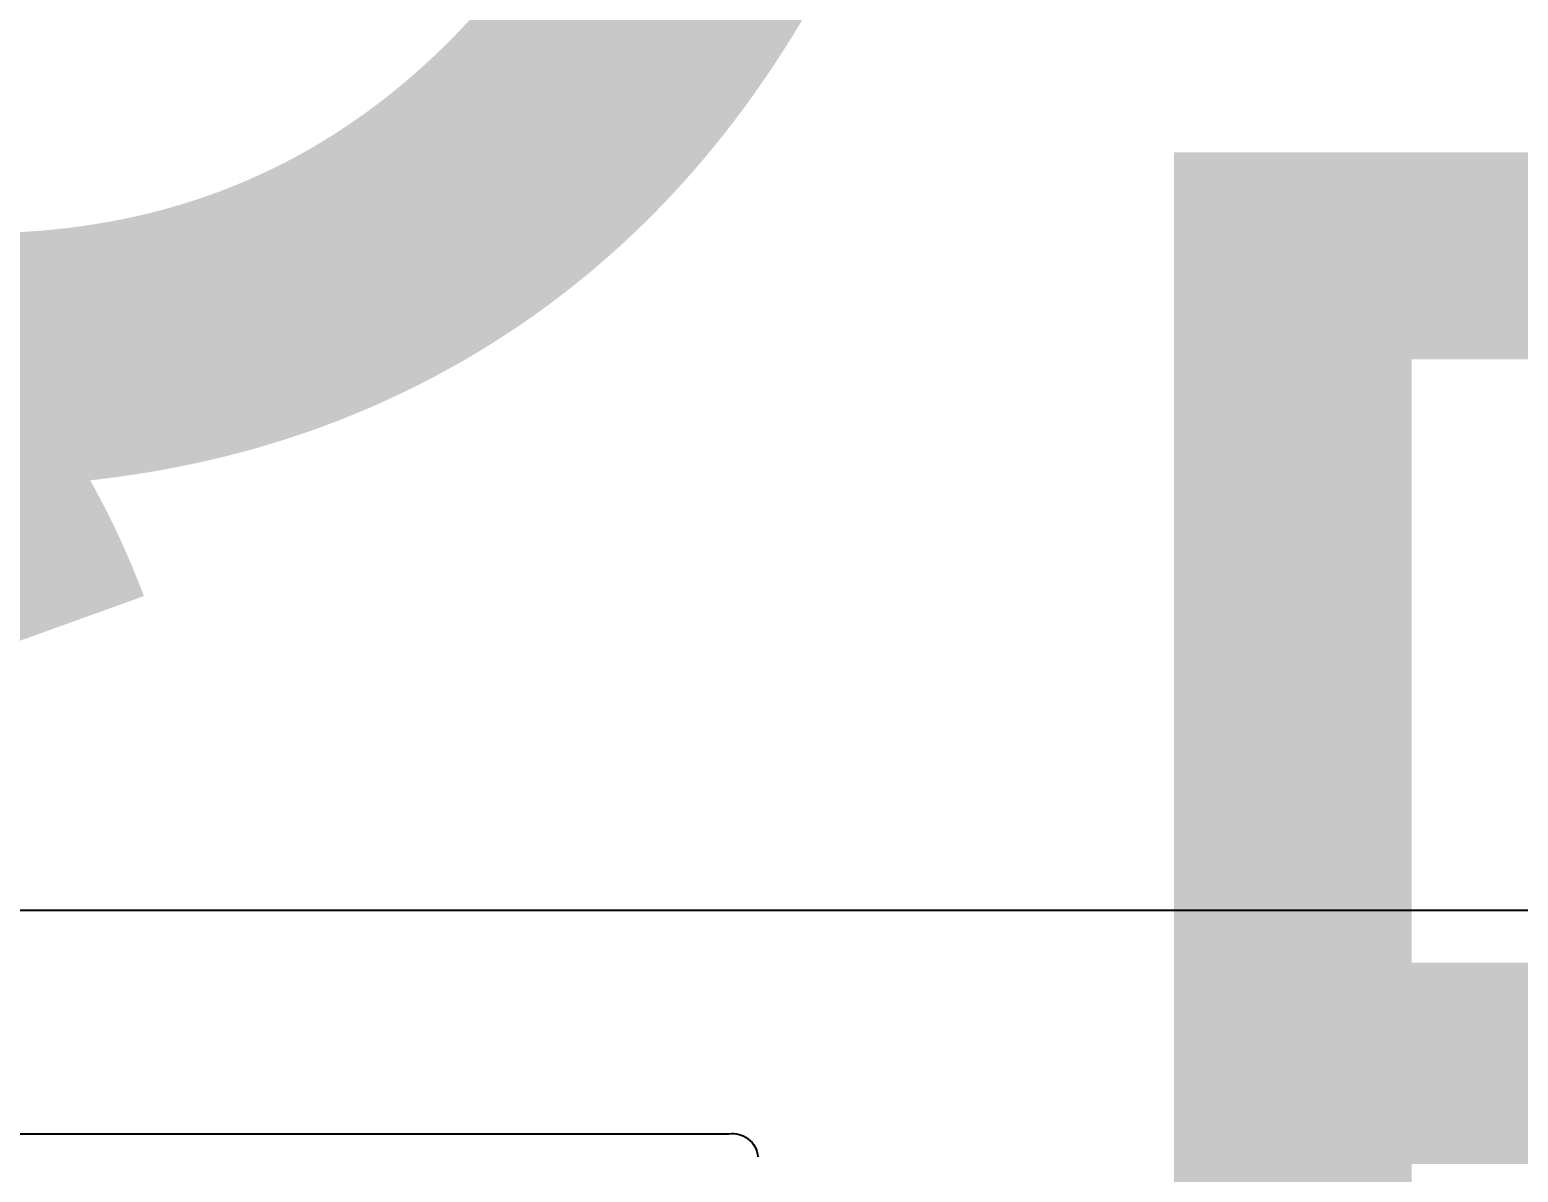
# Model space of a CAD drawing. Header units: feet. Extents: x -354 to 55127, y -297 to 4121.
# Drawn here: x 2240 to 3130, y 1574 to 2257 of the extents above; entities that cross this region are included whole.
import ezdxf
from ezdxf.enums import TextEntityAlignment as Align

# ---------------------------------------------------------------- set-up
doc = ezdxf.new("R2018")
doc.units = ezdxf.units.FT
doc.header["$MEASUREMENT"] = 0
doc.layers.add('G-ANNO-TEXT', color=1, linetype='Continuous')
doc.styles.add('NEI-A', font='arial.ttf')
doc.styles.get("Standard").update_dxf_attribs({"font": 'arial.ttf'})

# ---------------------------------------------------------------- blocks, each defined once
blk = doc.blocks.new('DETAIL_TITLE')
at = {"style": 'NEI-A', "flags": 8}
blk.add_attdef('#', text='', height=0.2, dxfattribs=at).set_placement((0.5922, -0.5109), align=Align.MIDDLE_CENTER)
at = {"lineweight": 30, "flags": 104}
blk.add_attdef('DETAIL_TITLE', text='', height=0.2, dxfattribs=at).set_placement((0.9099, -0.5251), align=Align.BOTTOM_LEFT)
at = {"style": 'NEI-A'}
for tag, p in [('SCALE:', (0.9386, -0.7379)), ('1"_=_', (1.5474, -0.7379))]:
    blk.add_attdef(tag, text='', height=0.1, dxfattribs=at).set_placement(p, align=Align.BOTTOM_LEFT)

msp = doc.modelspace()

# ---------------------------------------------------------------- linework, layer by layer
at = {"layer": 'G-ANNO-TEXT', "flags": 128}
msp.add_lwpolyline([(101.43, 1583.31, -0.346723), (131.48, 1596.95), (1378.72, 1596.95, 0.298343), (1397.23, 1610.6, 0.298343), (1415.73, 1596.95), (2658, 1596.95, -0.429188), (2675.44, 1583.31)], format="xyb", dxfattribs=at)

# ---------------------------------------------------------------- block references
at = {"layer": 'G-ANNO-TEXT'}
ref = msp.add_blockref('DETAIL_TITLE', (64.44, 3394.18), dxfattribs=dict(at, xscale=128.9267043143703, yscale=128.9267043143703, zscale=128.9267043143703))
lines = msp.add_mtext('{\\LDC BLOCK TYPE-1 (3) STRINGS (78) MODULES [580W] }', dxfattribs={"layer": '0', "insert": (181.75, 3365.15), "char_height": 1362.0506, "attachment_point": 1})
ref.add_attrib('DETAIL_TITLE', '', (181.75, 3365.15)).embed_mtext(lines)
ref = msp.add_blockref('DETAIL_TITLE', (57.64, 2212.85), dxfattribs=dict(at, xscale=128.9267043143703, yscale=128.9267043143703, zscale=128.9267043143703))
lines = msp.add_mtext('{\\LDC BLOCK TYPE-2 (2) STRINGS (52) MODULES [580W-SOUTH MOTOR GAP] }', dxfattribs={"layer": '0', "insert": (174.95, 2183.83), "char_height": 1139.5591, "attachment_point": 1})
ref.add_attrib('DETAIL_TITLE', '', (174.95, 2183.83)).embed_mtext(lines)

doc.saveas('drawing.dxf')
